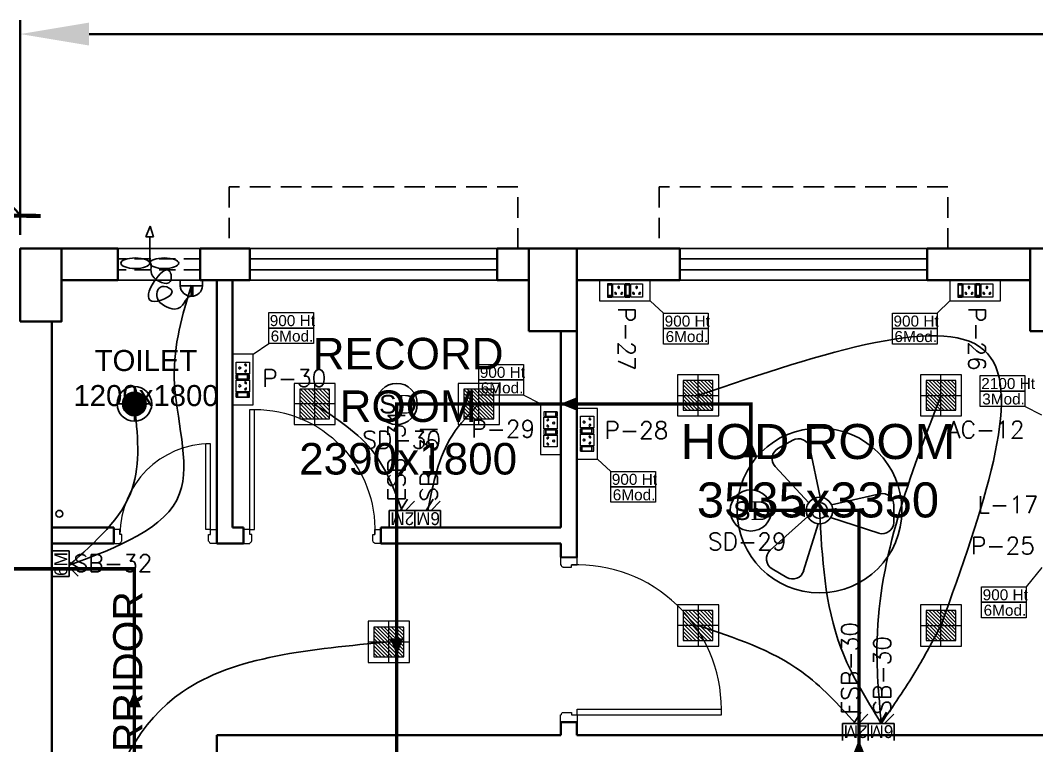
# Model space of a CAD drawing. Header units: millimetres. Extents: x 1380494 to 2061523, y -305664 to -174999.
# Drawn here: x 1462002 to 1469400, y -193680 to -188401 of the extents above; entities that cross this region are included whole.
import ezdxf
from ezdxf.enums import TextEntityAlignment as Align

# ---------------------------------------------------------------- set-up
doc = ezdxf.new("R2010")
doc.units = ezdxf.units.MM
doc.header["$LTSCALE"] = 600
doc.header["$MEASUREMENT"] = 0
doc.header["$PDMODE"] = 35
for name, pattern in [('1', [0]), ('CONTINU', [0]), ('DASHED2', [0.375, 0.25, -0.125]), ('HIDDEN', [0.375, 0.25, -0.125])]:
    doc.linetypes.add(name, pattern=pattern)
for name, color, linetype in [('24W RAW POWER', 1, 'Continuous'), ('24W UPS POWER LIGHT', 5, 'Continuous'), ('ELE-1200MM CEILINGFAN', 6, 'Continuous'), ('ELE-12W LED', 1, 'Continuous'), ('ELE-2M UPS P.SB', 3, 'Continuous'), ('ELE-3M RAW P.SB', 40, 'Continuous'), ('ELE-6M RAW P.SB', 40, 'Continuous'), ('ELE-EXHAUST FAN', 10, 'Continuous'), ('ELE-LIGHTING TEXT', 7, 'Continuous'), ('EXP JOINT', 3, 'Continuous'), ('Lines', 7, 'Continuous'), ('MEP_HVAC_DRAIN_PIPE', 7, 'Continuous'), ('TEXT', 250, 'Continuous'), ('wall', 1, 'Continuous'), ('Window', 4, 'Continuous')]:
    doc.layers.add(name, color=color, linetype=linetype)
doc.layers.add('CFT_LOOPING', color=7, linetype='1', lineweight=0, true_color=0xd6d600)
for name, color, linetype, lineweight in [('col', 5, 'Continuous', 35), ('D.F', 251, 'Continuous', 5), ('DOOR', 144, 'Continuous', 13), ('ELE-24W EMERGENCY  LED LIGHT', 5, 'Continuous', 18), ('ELE-24W LED LIGHT', 1, 'Continuous', 18), ('ELE-2NOS OF 6-16 RAW POWER SOCKET', 1, 'Continuous', 20), ('FA-BELOW SMOKE DERECTOR', 1, 'Continuous', 25), ('FA-FIRE TEXT', 7, 'Continuous', 0), ('FA-SMOKE DETECTOR', 191, 'Continuous', 15), ('FA-ZONE-1 CABLE', 6, 'Continuous', 15), ('P-Wall', 250, 'Continuous', 35)]:
    doc.layers.add(name, color=color, linetype=linetype, lineweight=lineweight)
doc.layers.add('ELE-LIGHTING WIRING', color=7, linetype='Continuous', true_color=0x63d7b6)
doc.styles.add('ARIAL', font='arial.ttf')
doc.styles.add('PDF Times New Roman', font='times.ttf')
doc.styles.add('ROMANS', font='romans.shx')
doc.styles.add('ROMANT', font='romant.shx')
doc.styles.get("Standard").update_dxf_attribs({"font": 'stylu.ttf'})
doc.dimstyles.new('CSB', dxfattribs={"dimscale": 150, "dimtxt": 1.5, "dimasz": 1.5, "dimexe": 1, "dimexo": 1, "dimgap": 1, "dimtad": 1, "dimdec": 0, "dimzin": 0, "dimdsep": 46, "dimtxsty": 'ROMANS', "dimblk": 'ARCHTICK', "dimcen": 1, "dimdle": 1, "dimclrd": 5, "dimclre": 5, "dimclrt": 6, "dimadec": 0, "dimazin": 0, "dimtfac": 1, "dimtdec": 0, "dimtix": 1, "dimtmove": 2, "dimatfit": 3, "dimldrblk": 'ARCHTICK', "dimfxl": 1, "dimtolj": 1, "dimtzin": 0, "dimarcsym": 0})
doc.dimstyles.get("Standard").update_dxf_attribs({"dimscale": 1.5, "dimtxt": 150, "dimasz": 150, "dimexe": 100, "dimexo": 100, "dimgap": 0.25, "dimtad": 0, "dimdec": 0, "dimzin": 0, "dimdsep": 46, "dimtxsty": 'ARIAL', "dimcen": 0.09, "dimdle": 100, "dimclrd": 7, "dimclre": 7, "dimclrt": 7, "dimadec": 0, "dimazin": 0, "dimtfac": 1, "dimtdec": 0, "dimtofl": 0, "dimtmove": 0, "dimatfit": 3, "dimfxl": 1, "dimtolj": 1, "dimtzin": 0, "dimarcsym": 0})

# ---------------------------------------------------------------- blocks, each defined once
blk = doc.blocks.new('A$C19B8274B')
at = {"layer": 'DOOR'}
blk.add_line((-45, 925), (-80, 925), dxfattribs=at)
at = {"layer": 'DOOR', "color": 8}
for p, q in [((-80, 50), (-80, 925)), ((-45, 50), (-45, 925)), ((-45, 50), (-80, 50)), ((-955, -50), (-955, -47.5)), ((-940, -35), (-942.5, -35)), ((-60, -35), (-57.5, -35)), ((-45, -50), (-45, -47.5))]:
    blk.add_line(p, q, dxfattribs=at)
for points in [[(-940, 15), (-955, 15), (-955, 50), (-1000, 50), (-1000, -50), (-955, -50)], [(-940, -35), (-940, 15)], [(-60, 15), (-45, 15), (-45, 50), (0, 50), (0, -50), (-45, -50)], [(-60, -35), (-60, 15)]]:
    blk.add_lwpolyline(points, dxfattribs=at)
for centre, radius, start, end in [((-80, 50), 875, 90, 182.29244), ((-955, -35), 12.5, 270, 0), ((-45, -35), 12.5, 180, 270)]:
    blk.add_arc(centre, radius, start, end, dxfattribs=at)
blk = doc.blocks.new('*D170')
at = {"layer": 'D.F', "color": 5, "lineweight": -2, "transparency": 16777216}
for p, q in [((3700, 16120), (3700, 17681.6)), ((36975, 16120), (36975, 17681.6)), ((4200, 17581.6), (16182.3, 17581.6)), ((36475, 17581.6), (24492.7, 17581.6))]:
    blk.add_line(p, q, dxfattribs=at)
at = {"layer": 'D.F', "color": 5, "transparency": 16777216}
for points in [[(4200, 17664.9), (4200, 17498.2), (3700, 17581.6)], [(36475, 17664.9), (36475, 17498.2), (36975, 17581.6)]]:
    blk.add_solid(points, dxfattribs=at)
at = {"layer": 'Defpoints', "color": 0, "transparency": 16777216}
for p in [(3700, 17581.6), (3700, 16020), (36975, 16020)]:
    blk.add_point(p, dxfattribs=at)
at = {"layer": 'D.F', "color": 7, "transparency": 16777216, "insert": (20337.5, 17581.6), "char_height": 750, "attachment_point": 5, "style": 'ROMANT'}
blk.add_mtext('\\A1;{\\H0.6667x;INFERTILITY CENTER}', dxfattribs=at)
blk = doc.blocks.new('750')
at = {"layer": 'DOOR', "color": 8}
for p, q in [((-50, 705), (-47.5, 705)), ((-35, 690), (-35, 692.5)), ((50, 45), (50, 80)), ((50, 80), (675, 80)), ((675, 45), (675, 80)), ((-50, 45), (-47.5, 45)), ((-35, 60), (-35, 57.5)), ((50, 45), (675, 45))]:
    blk.add_line(p, q, dxfattribs=at)
for points in [[(15, 690), (15, 705), (50, 705), (50, 750), (-50, 750), (-50, 705)], [(-35, 690), (15, 690)], [(15, 60), (15, 45), (50, 45), (50, 0), (-50, 0), (-50, 45)], [(-35, 60), (15, 60)]]:
    blk.add_lwpolyline(points, dxfattribs=at)
for centre, radius, start, end in [((-35, 705), 12.5, 180, 270), ((15, 45), 660, 0, 90), ((-35, 45), 12.5, 90, 180)]:
    blk.add_arc(centre, radius, start, end, dxfattribs=at)
blk = doc.blocks.new('W1800')
at = {"layer": 'wall', "color": 7}
for p, q in [((0, -57.5), (0, 172.5)), ((1800, 172.5), (1800, -57.5))]:
    blk.add_line(p, q, dxfattribs=at)
at = {"layer": 'Window'}
for p, q in [((0, 172.5), (1800, 172.5)), ((0, 97.5), (1800, 97.5)), ((1800, 17.5), (0, 17.5)), ((1800, -57.5), (0, -57.5))]:
    blk.add_line(p, q, dxfattribs=at)
blk = doc.blocks.new('18W LED')
at = {"layer": 'ELE-12W LED'}
h = blk.add_hatch(dxfattribs=at)
h.set_pattern_fill('ANSI31', color=252)
h.set_pattern_definition([(45, (-1135553.9097, 459369.4158), (-2.24506403, 2.24506403), [])])
edge = h.paths.add_edge_path()
edge.add_arc((0, 0), 85.7, 0, 360)
at = {"layer": 'ELE-12W LED', "color": 1}
for p, q in [((0, -126.1), (0, 126.1)), ((-126.1, 0), (126.1, 0))]:
    blk.add_line(p, q, dxfattribs=at)
for radius in [126.1, 85.7]:
    blk.add_circle((0, 0), radius, dxfattribs=at)
blk = doc.blocks.new('A$C44D17E71')
at = {"layer": 'ELE-EXHAUST FAN', "color": 1}
for p, q in [((-13.3, 0.72), (-9.75, 2.1)), ((-13.3, 0.72), (-9.75, -0.48)), ((-9.75, 2.1), (-9.75, -0.48)), ((-0.97, 0.81), (-9.75, 0.81)), ((6.62, -9.32), (4.71, -9.31)), ((4.71, -9.31), (4.71, -16.8)), ((6.59, -16.81), (6.62, -9.32)), ((6.61, -12.95), (10.07, -12.97)), ((6.61, -13.55), (10.06, -13.57)), ((6.59, -16.81), (4.71, -16.8))]:
    blk.add_line(p, q, dxfattribs=at)
blk.add_ellipse((-0.97, 5.64), major_axis=(0, -4.83), ratio=0.36355, dxfattribs=at)
at = {"layer": 'ELE-EXHAUST FAN', "color": 1, "extrusion": (0, 0, -1)}
blk.add_ellipse((-0.97, -4.02), major_axis=(0, 4.83), ratio=0.36355, dxfattribs=at)
blk.add_ellipse((6.31, -13.06), major_axis=(0.02, 3.76), ratio=1, start_param=0.079283, end_param=3.06231, dxfattribs=at)
at = {"layer": 'ELE-EXHAUST FAN', "color": 1}
blk.add_open_spline([(-1.04, 0.81), (-0.79, -0.3), (3.44, 2.5), (7.59, -7.04), (-0.96, -5.98), (5.22, 0.41), (14.27, 3.09), (9.16, -9.39), (5.43, -2.53), (11.73, 0.02), (16.82, -10.79), (10.14, -10.71), (10.07, -12.97)], degree=3, knots=[0, 0, 0, 0, 6.261699, 12.352893, 15.787239, 21.858742, 28.752755, 35.678217, 39.225495, 45.354107, 53.693878, 67.421453, 67.421453, 67.421453, 67.421453], dxfattribs=at)
blk = doc.blocks.new('24w led light')
at = {"layer": 'ELE-24W LED LIGHT', "color": 1, "lineweight": 0}
for p, q in [((159, 159), (-160, 159)), ((-160, 159), (-160, -160)), ((-0.5, -160), (-0.5, 159)), ((159, -160), (159, 159)), ((114.5, 114.5), (-115.5, 114.5)), ((-115.5, 114.5), (-115.5, -115.5)), ((110.2, -115.5), (-115.5, 110.2)), ((82, -115.5), (-115.5, 82)), ((114.5, -91.7), (-91.7, 114.5)), ((114.5, -63.5), (-63.5, 114.5)), ((114.5, -35.3), (-35.3, 114.5)), ((114.5, -7.1), (-7.1, 114.5)), ((114.5, 21.1), (21.1, 114.5)), ((114.5, 49.3), (49.3, 114.5)), ((114.5, 77.5), (77.5, 114.5)), ((114.5, 105.7), (105.7, 114.5)), ((114.5, -115.5), (114.5, 114.5)), ((53.8, -115.5), (-115.5, 53.8)), ((25.6, -115.5), (-115.5, 25.6)), ((-160, -0.5), (159, -0.5)), ((-2.6, -115.5), (-115.5, -2.6)), ((-30.8, -115.5), (-115.5, -30.8)), ((-59, -115.5), (-115.5, -59)), ((-87.2, -115.5), (-115.5, -87.2)), ((-115.4, -115.5), (-115.5, -115.4)), ((-115.5, -115.5), (114.5, -115.5)), ((-160, -160), (159, -160))]:
    blk.add_line(p, q, dxfattribs=at)
blk = doc.blocks.new('24w led emeregency')
at = {"layer": 'ELE-24W EMERGENCY  LED LIGHT'}
h = blk.add_hatch(dxfattribs=at)
h.set_pattern_fill('ANSI31', scale=166.67, style=0)
h.paths.add_polyline_path([(-115.4, -115.4), (-115.4, 115.4), (115.4, 115.4), (115.4, -115.4)])
at = {"layer": 'ELE-24W EMERGENCY  LED LIGHT', "color": 5}
for p, q in [((0, 160), (0, -160)), ((-160, 0), (160, 0))]:
    blk.add_line(p, q, dxfattribs=at)
for points in [[(-160, -160), (-160, 160), (160, 160), (160, -160)], [(-115.4, -115.4), (-115.4, 115.4), (115.4, 115.4), (115.4, -115.4)]]:
    blk.add_lwpolyline(points, close=True, dxfattribs=at)
blk = doc.blocks.new('A$C07FB25EA')
at = {"layer": 'ELE-1200MM CEILINGFAN', "color": 3}
for p, q in [((6.53, 13.37), (9.47, 11.64)), ((0.26, 2.64), (3.17, 12.07)), ((9.84, 7.94), (2.36, 1.21)), ((-11.8, 4.55), (-2.22, 1.44)), ((-14.84, -1.03), (-14.81, 2.38)), ((-2.41, -1.1), (-12.04, -3.29)), ((2.16, -1.54), (8.87, -8.78)), ((1.96, -12.49), (-0.13, -2.65)), ((8.31, -12.34), (5.35, -14.02))]:
    blk.add_line(p, q, dxfattribs=at)
at = {"layer": 'ELE-1200MM CEILINGFAN', "color": 5, "ltscale": 10}
blk.add_circle((0, 0), 16.45, dxfattribs=at)
at = {"layer": 'ELE-1200MM CEILINGFAN', "color": 3}
for radius in [2.65, 1.58]:
    blk.add_circle((0, 0), radius, dxfattribs=at)
for centre, start, end in [((5.36, 11.38), 59.5281, 162.5229), ((8.3, 9.66), 311.9493, 59.5281), ((-12.51, 2.36), 71.9493, 179.5281), ((-12.54, -1.05), 179.5281, 282.5229), ((7.18, -10.34), 299.5281, 42.5229), ((4.21, -12.02), 191.9493, 299.5281)]:
    blk.add_arc(centre, 2.3, start, end, dxfattribs=at)
blk = doc.blocks.new('RTUH 6U')
at = {"layer": 'ELE-2NOS OF 6-16 RAW POWER SOCKET', "color": 30, "ltscale": 300}
for p, q in [((-311.5, -26.5), (-226.5, -26.5)), ((-311.5, -123.5), (-311.5, -26.5)), ((-226.5, -26.5), (-226.5, -123.5)), ((-187.1, -26.5), (-220.9, -26.5)), ((-220.9, -26.5), (-220.9, -123.5)), ((-189.9, -37), (-218, -37)), ((-218, -37), (-218, -113)), ((-189.9, -40.4), (-218, -40.4)), ((-189.9, -113), (-189.9, -37)), ((-187.1, -123.5), (-187.1, -26.5)), ((-187.1, -123.5), (-187.1, -26.5)), ((-181.4, -123.5), (-181.4, -26.5)), ((-181.4, -26.5), (-96.4, -26.5)), ((-96.4, -26.5), (-96.4, -123.5)), ((-57, -26.5), (-90.8, -26.5)), ((-90.8, -26.5), (-90.8, -123.5)), ((-59.8, -37), (-88, -37)), ((-88, -37), (-88, -113)), ((-59.8, -40.4), (-88, -40.4)), ((-59.8, -113), (-59.8, -37)), ((-57, -123.5), (-57, -26.5)), ((-57, -123.5), (-57, -26.5)), ((-226.5, -123.5), (-311.5, -123.5)), ((-187.1, -123.5), (-220.9, -123.5)), ((-220.9, -123.5), (-187.1, -123.5)), ((-218, -113), (-189.9, -113)), ((-96.4, -123.5), (-181.4, -123.5)), ((-57, -123.5), (-90.8, -123.5)), ((-90.8, -123.5), (-57, -123.5)), ((-88, -113), (-59.8, -113))]:
    blk.add_line(p, q, dxfattribs=at)
blk.add_lwpolyline([(0, 0), (-368.5, 0), (-368.5, -150), (0, -150)], close=True, dxfattribs=at)
for centre, radius, start, end in [((-293.2, -56.1), 5.7, 87.48997, 354.73109), ((-288.7, -52.1), 4.6, 284.90486, 157.31619), ((-249.3, -52.1), 4.6, 22.68381, 255.09514), ((-244.8, -56.1), 5.7, 185.26891, 92.51003), ((-163.1, -56.1), 5.7, 87.48997, 354.73109), ((-158.6, -52.1), 4.6, 284.90486, 157.31619), ((-119.2, -52.1), 4.6, 22.68381, 255.09514), ((-114.7, -56.1), 5.7, 185.26891, 92.51003), ((-269, -99), 6.62, 127.15837, 52.84163), ((-269, -92.3), 4.22, 341.40312, 198.59688), ((-138.9, -99), 6.62, 127.15837, 52.84163), ((-138.9, -92.3), 4.22, 341.40312, 198.59688)]:
    blk.add_arc(centre, radius, start, end, dxfattribs=at)
blk = doc.blocks.new('SMOKE DETECTOR')
at = {"layer": 'FA-BELOW SMOKE DERECTOR', "color": 7}
blk.add_circle((931028.7, -118293.9), 166, dxfattribs=at)
at = {"layer": 'FA-BELOW SMOKE DERECTOR', "insert": (930887.1, -118373), "char_height": 150, "attachment_point": 7, "style": 'PDF Times New Roman'}
blk.add_mtext('{\\fArial|b0|i0|c0|p34;S}D', dxfattribs=at)
blk = doc.blocks.new('S-SKIRT')
at = {"layer": 'ELE-3M RAW P.SB'}
for p, q in [((4, 6), (0, 6)), ((4, 0), (4, 6)), ((4, 3.34), (6.63, 1.73)), ((4, 0), (0, 0)), ((4, 2.21), (6.12, 0.08))]:
    blk.add_line(p, q, dxfattribs=at)
blk.add_text('6M', height=3, rotation=90, dxfattribs=at).set_placement((3.57, 0.15))
blk = doc.blocks.new('2M UPS SB')
at = {"layer": 'ELE-2M UPS P.SB', "color": 3}
for p, q in [((-133.8, 160), (-69.3, 265.2)), ((-88.2, 160), (-3.4, 244.9)), ((-240, 160), (-240, 0)), ((0, 160), (-240, 160)), ((0, 160), (0, 0))]:
    blk.add_line(p, q, dxfattribs=at)
blk.add_text('2M', height=120, rotation=180, dxfattribs=at).set_placement((-6, 143))
blk = doc.blocks.new('rwgha')
at = {"layer": 'col'}
for points in [[(3700, 15490), (4000, 15490), (4000, 16020), (3700, 16020)], [(7400, 15420), (7750, 15420), (7750, 16020), (7400, 16020)], [(11050, 15420), (11400, 15420), (11400, 16020), (11050, 16020)]]:
    blk.add_lwpolyline(points, close=True, dxfattribs=at)
at = {"layer": 'Lines', "linetype": 'HIDDEN'}
for points in [[(7320.3, 16020), (7320.3, 16470), (5220.3, 16470), (5220.3, 16020)], [(10450.3, 16020), (10450.3, 16470), (8350.3, 16470), (8350.3, 16020)]]:
    blk.add_lwpolyline(points, dxfattribs=at)
at = {"layer": 'MEP_HVAC_DRAIN_PIPE', "linetype": 'ByBlock'}
blk.add_circle((3983.8, 14090), 25, dxfattribs=at)
at = {"layer": 'P-Wall', "color": 8}
for p, q in [((4410, 16020), (4000, 16020)), ((4410, 15790), (4410, 16020)), ((5010, 15790), (5010, 16020)), ((5370.3, 16020), (5010, 16020)), ((5370.3, 15790), (5370.3, 16020)), ((7170.3, 15790), (7170.3, 16020)), ((7400, 16020), (7170.3, 16020)), ((8500.3, 16020), (7750, 16020)), ((8500.3, 15790), (8500.3, 16020)), ((10300.3, 15790), (10300.3, 16020)), ((11050, 16020), (10300.3, 16020)), ((4410, 15790), (4000, 15790)), ((5370.3, 15790), (5010, 15790)), ((7400, 15790), (7170.3, 15790)), ((8500.3, 15790), (7750, 15790)), ((11050, 15790), (10300.3, 15790)), ((7635, 15420), (7635, 13990)), ((7750, 15420), (7750, 13771.3)), ((4380, 13990), (3930, 13990)), ((4380, 13875), (4380, 13990)), ((5245, 13990), (5325, 13990)), ((6325, 13990), (7635, 13990)), ((4380, 13875), (3930, 13875)), ((5245, 13875), (5325, 13875)), ((6325, 13875), (7635, 13875))]:
    blk.add_line(p, q, dxfattribs=at)
at = {"layer": 'P-Wall', "color": 8, "linetype": 'Continuous'}
for p, q in [((5130, 15790), (5130, 13875)), ((5245, 15790), (5245, 13990)), ((3930, 15490), (3930, 9740)), ((3930, 15420), (3930, 9810)), ((5325, 13990), (5325, 13875)), ((6325, 13990), (6325, 13875)), ((5245, 13875), (5130, 13875)), ((7750, 12573.1), (7635, 12573.1)), ((5130, 12480), (7635, 12480)), ((5130, 12480), (5130, 12025)), ((7750, 12480), (11170, 12480))]:
    blk.add_line(p, q, dxfattribs=at)
at = {"layer": 'P-Wall'}
for p, q in [((7635, 13875), (7635, 13775)), ((7635, 13775), (7750, 13771.3)), ((7635, 12480), (7635, 12573.1)), ((7635, 12573.1), (7750, 12573.1)), ((7750, 12573.1), (7750, 12480))]:
    blk.add_line(p, q, dxfattribs=at)
at = {"layer": 'Window', "ltscale": 750}
for p, q in [((5010, 16020), (4410, 16020)), ((5010, 15790), (4410, 15790))]:
    blk.add_line(p, q, dxfattribs=at)
at = {"layer": 'Window', "linetype": 'HIDDEN', "ltscale": 0.8}
for p, q in [((5010, 15945), (4410, 15945)), ((5010, 15865), (4410, 15865))]:
    blk.add_line(p, q, dxfattribs=at)
at = {"layer": 'DOOR', "color": 7, "xscale": -1, "rotation": 180}
for p in [(5370.3, 15962.5), (8500.3, 15962.5)]:
    blk.add_blockref('W1800', p, dxfattribs=at)
at = {"layer": 'DOOR', "linetype": 'Continuous', "xscale": -1}
blk.add_blockref('A$C19B8274B', (5325, 13925), dxfattribs=at)
at = {"layer": 'DOOR', "rotation": 90}
blk.add_blockref('750', (5130, 13925), dxfattribs=at)
at = {"layer": 'DOOR', "linetype": 'Continuous', "xscale": 1.199999999999721, "yscale": 1.199999999999721, "zscale": 1.199999999999721, "rotation": 270}
blk.add_blockref('A$C19B8274B', (7692.5, 12573.1), dxfattribs=at)
at = {"layer": 'TEXT', "color": 8, "style": 'ARIAL'}
blk.add_text('1200 WIDE CORRIDOR', height=212.5, rotation=90, dxfattribs=at).set_placement((4651.6, 11918.9), align=Align.BOTTOM_CENTER)
at = {"layer": 'TEXT', "color": 8, "attachment_point": 5, "style": 'ARIAL'}
for s, insert, char_height, width in [('RECORD ROOM 2390x1800', (6522.7, 14871.7), 229.5, 2254.176), ('TOILET\\P1200x1800', (4614.8, 15077.1), 153, 1626.956), ('HOD ROOM\\P3535x3350', (9505.6, 14401.8), 255, 2711.593)]:
    blk.add_mtext(s, dxfattribs=dict(at, insert=insert, char_height=char_height, width=width))
at = {"layer": 'D.F'}
dim = blk.add_aligned_dim(p1=(36975, 16020), p2=(3700, 16020), distance=-1561.6, text='{\\H0.6667x;INFERTILITY CENTER}', dimstyle='Standard', override={"dimscale": 1, "dimtxt": 750, "dimasz": 500, "dimtxsty": 'ROMANT', "dimclrd": 5, "dimclre": 5, "dimclrt": 7}, dxfattribs=at)
dim.commit()
dim.dimension.update_dxf_attribs({"geometry": '*D170', "text_midpoint": (20337.5, 17581.6)})
at = {"layer": 'EXP JOINT'}
blk.add_leader([(3707.2, 16259.6), (3059.9, 16923.8), (1339.7, 16923.8)], dimstyle='CSB', override={"dimscale": 100, "dimasz": 2, "dimtxsty": 'ROMANS'}, dxfattribs=at)

msp = doc.modelspace()

# ---------------------------------------------------------------- linework, layer by layer
at = {"layer": 'CFT_LOOPING', "color": 7, "linetype": 'DASHED2', "ltscale": 5}
for p, q in [((1466586.8266, -190442.8395), (1466684.4154, -190532.1987)), ((1468674.6117, -190532.1987), (1468768.022, -190442.8394)), ((1463696.6514, -190832.0476), (1463809.9094, -190753.5625)), ((1465787.098, -191193.5891), (1465663.5487, -191130.1631)), ((1469437.098, -191275.0896), (1469313.5487, -191211.6636)), ((1466202.098, -191594.5786), (1466299.6867, -191683.9379)), ((1469437.098, -192382.4034), (1469323.7945, -192524.0922))]:
    msp.add_line(p, q, dxfattribs=at)
for points in [[(1463809.9094, -190528.5625), (1464134.7294, -190528.5625), (1464134.7294, -190641.0625), (1463809.9094, -190641.0625)], [(1466684.4154, -190532.1987), (1467009.2354, -190532.1987), (1467009.2354, -190644.6987), (1466684.4154, -190644.6987)], [(1468349.7916, -190532.1987), (1468674.6117, -190532.1987), (1468674.6117, -190644.6987), (1468349.7916, -190644.6987)], [(1463809.9094, -190641.0625), (1464134.7294, -190641.0625), (1464134.7294, -190753.5625), (1463809.9094, -190753.5625)], [(1466684.4154, -190644.6987), (1467009.2354, -190644.6987), (1467009.2354, -190757.1987), (1466684.4154, -190757.1987)], [(1468349.7916, -190644.6987), (1468674.6117, -190644.6987), (1468674.6117, -190757.1987), (1468349.7916, -190757.1987)], [(1465338.7287, -190905.1631), (1465663.5487, -190905.1631), (1465663.5487, -191017.6631), (1465338.7287, -191017.6631)], [(1468988.7287, -190986.6636), (1469313.5487, -190986.6636), (1469313.5487, -191099.1636), (1468988.7287, -191099.1636)], [(1465338.7287, -191017.6631), (1465663.5487, -191017.6631), (1465663.5487, -191130.1631), (1465338.7287, -191130.1631)], [(1468988.7287, -191099.1636), (1469313.5487, -191099.1636), (1469313.5487, -191211.6636), (1468988.7287, -191211.6636)], [(1466299.6867, -191683.9379), (1466624.5068, -191683.9379), (1466624.5068, -191796.4379), (1466299.6867, -191796.4379)], [(1466299.6867, -191796.4379), (1466624.5068, -191796.4379), (1466624.5068, -191908.9379), (1466299.6867, -191908.9379)], [(1468998.9745, -192524.0922), (1469323.7945, -192524.0922), (1469323.7945, -192636.5922), (1468998.9745, -192636.5922)], [(1468998.9745, -192636.5922), (1469323.7945, -192636.5922), (1469323.7945, -192749.0922), (1468998.9745, -192749.0922)]]:
    msp.add_lwpolyline(points, close=True, dxfattribs=at)
at = {"layer": 'ELE-LIGHTING WIRING', "linetype": 'ByBlock'}
for points in [[(1462357.098, -192366.9272), (1463161.3982, -191846.1417), (1463122.8216, -191000.6762), (1463246.9851, -190327.8141)], [(1466935.798, -191130.3395), (1469041.4244, -190825.8114), (1468703.298, -192805.3395)], [(1468267.7904, -193517.8395), (1468237.7521, -192910.596), (1468703.298, -191130.3395)], [(1462357.098, -192366.9272), (1462816.0559, -191811.8926), (1462832.098, -191192.8395)], [(1464967.7264, -191967.8169), (1465147.0343, -191420.1691), (1465339.598, -191192.8282)], [(1468267.7904, -193517.8395), (1467973.9448, -192967.3724), (1467819.0778, -191968.3097)], [(1468267.7904, -193517.8395), (1468520.3226, -193135.3141), (1468703.298, -192805.3395)], [(1462357.098, -195725.2165), (1463182.0558, -193287.8514), (1464684.598, -192924.858)]]:
    msp.add_spline(points, degree=3, dxfattribs=at)
at = {"layer": 'ELE-LIGHTING WIRING', "color": 254, "linetype": 'ByBlock', "true_color": 0xdebad0}
for points in [[(1464780.4066, -191967.8169), (1464576.8452, -191550.5031), (1464140.0178, -191193.2984)], [(1468080.2904, -193517.8395), (1467687.6294, -193141.658), (1466935.3278, -192805.8097)]]:
    msp.add_spline(points, degree=3, dxfattribs=at)
at = {"layer": 'FA-SMOKE DETECTOR', "color": 211}
for points in [[(1466052.098, -191193.2984, 97.2864, 0, 0), (1465930.8195, -191193.2984, 0, 0, 0)], [(1467319.0778, -191580.8041, 97.2864, 0, 0), (1467319.0778, -191459.5255, 0, 0, 0)], [(1467712.2946, -191968.3097, 97.2864, 0, 0), (1467591.0161, -191968.3097, 0, 0, 0)], [(1464741.8525, -192900.1837, 97.2864, 0, 0), (1464741.8525, -193021.4623, 0, 0, 0)], [(1462831.6278, -193400.9359, 97.2864, 0, 0), (1462831.6278, -193279.6573, 0, 0, 0)], [(1468105.5114, -193757.8395, 97.2864, 0, 0), (1468105.5114, -193636.5609, 0, 0, 0)]]:
    msp.add_lwpolyline(points, format="xyseb", dxfattribs=at)
at = {"layer": 'FA-ZONE-1 CABLE', "color": 211}
msp.add_lwpolyline([(1474879.0925, -198072.8395, 25, 25, 0), (1472312.098, -198072.8395, 25, 25, 0), (1472312.098, -191542.8395, 25, 25, 0), (1471994.598, -191542.8395, 25, 25, 0), (1471994.598, -195333.3097, 25, 25, 0), (1470745.0683, -195333.3097, 25, 25, 0), (1470745.0683, -198072.8395, 25, 25, 0), (1468292.098, -198072.8395, 25, 25, 0), (1468292.098, -195755.2169, 25, 25, 0), (1468105.5114, -195755.2169, 25, 25, 0), (1468105.5114, -191968.3097, 25, 25, 0), (1467319.0778, -191968.3097, 25, 25, 0), (1467319.0778, -191193.2984, 25, 25, 0), (1464741.6278, -191193.2984, 25, 25, 0), (1464741.6278, -194755.2169, 25, 25, 0), (1465028.4817, -194755.2169, 25, 25, 0), (1465028.4817, -198072.8395, 25, 25, 0), (1463292.098, -198072.8395, 25, 25, 0), (1463292.098, -194131.843, 25, 25, 0), (1462831.6278, -194131.843, 25, 25, 0), (1462831.6278, -192393.3097, 25, 25, 0), (1460174.1278, -192393.3097, 25, 25, 0)], format="xyseb", dxfattribs=at)

# ---------------------------------------------------------------- block references
at = {"layer": '24W RAW POWER', "lineweight": 9, "xscale": 0.9404388715045132, "yscale": 0.9404388715045132, "zscale": 0.9404388715045132}
for p in [(1466935.798, -191130.3395), (1468703.298, -191130.3395), (1465339.598, -191192.8282), (1468703.298, -192805.3395), (1464684.598, -192924.858)]:
    msp.add_blockref('24w led light', p, dxfattribs=at)
at = {"layer": '24W UPS POWER LIGHT', "lineweight": 9, "xscale": -0.9375000000222322, "yscale": 0.9375000000222322, "zscale": 0.9375000000222322}
for p in [(1464144.1278, -191193.2984), (1466935.3278, -192805.8097)]:
    msp.add_blockref('24w led emeregency', p, dxfattribs=at)
at = {"layer": 'ELE-1200MM CEILINGFAN', "color": 7, "ltscale": 8, "xscale": 36.47592107175105, "yscale": 36.47592107175105, "zscale": 36.47592107175105, "rotation": 180}
msp.add_blockref('A$C07FB25EA', (1467819.0778, -191968.3097), dxfattribs=at)
at = {"layer": 'ELE-12W LED', "color": 6}
msp.add_blockref('18W LED', (1462832.098, -191192.8395), dxfattribs=at)
at = {"layer": 'ELE-2M UPS P.SB', "color": 6, "xscale": 0.7812500000005363, "yscale": 0.7812500000005363, "zscale": 0.7812500000005363, "rotation": 359.9999999999998}
for p in [(1464873.9764, -192092.8169), (1468174.0404, -193642.8395)]:
    msp.add_blockref('2M UPS SB', p, dxfattribs=at)
at = {"layer": 'ELE-2NOS OF 6-16 RAW POWER SOCKET', "color": 3, "linetype": 'ByBlock'}
for p, rotation in [((1466218.3483, -190442.8394), 180), ((1468768.022, -190442.8394), 180), ((1463696.6513, -191200.5259), 270), ((1465787.0981, -191193.589), 89.99999999999999), ((1466202.098, -191594.5786), 270)]:
    msp.add_blockref('RTUH 6U', p, dxfattribs=dict(at, rotation=rotation))
at = {"layer": 'ELE-6M RAW P.SB', "xscale": 31.25000000002145, "yscale": 31.25000000002145, "zscale": 31.25000000002145}
for p, rotation in [((1465061.4764, -192092.8169), 89.99999999999973), ((1462232.098, -192449.956), 359.9999999999997), ((1468361.5404, -193642.8395), 89.99999999999979)]:
    msp.add_blockref('S-SKIRT', p, dxfattribs=dict(at, rotation=rotation))
at = {"layer": 'ELE-EXHAUST FAN', "xscale": -21.82094173196808, "yscale": 21.82094173196808, "zscale": 21.82094173196808, "rotation": 89.99999999999997}
msp.add_blockref('A$C44D17E71', (1462961.9774, -190190.0999), dxfattribs=at)
at = {"layer": 'FA-BELOW SMOKE DERECTOR', "color": 6, "xscale": 0.9035551315104862, "yscale": 0.9035551315104862, "zscale": 0.9035551315104862}
for p in [(623505.8407, -84308.2649), (626083.2907, -85083.2762)]:
    msp.add_blockref('SMOKE DETECTOR', p, dxfattribs=at)
at = {"layer": 'P-Wall'}
msp.add_blockref('rwgha', (1458302.098, -206082.8395), dxfattribs=at)

# ---------------------------------------------------------------- texts
at = {"layer": 'ELE-LIGHTING TEXT', "color": 200, "linetype": 'CONTINU', "char_height": 125, "width": 349.837865, "attachment_point": 1, "style": 'ROMANS'}
for s, insert, rotation in [('{\\C256;P-27\\P}', (1466477.8889, -190486.0128), 270), ('{\\C256;P-26\\P}', (1469027.5626, -190486.0128), 270), ('{\\C256;ESB-31\\P}', (1464678.1552, -191904.7937), 90), ('{\\C256;SB-31\\P}', (1464913.0015, -191904.7937), 90), ('{\\C256;ESB-30\\P}', (1467978.7837, -193454.8162), 90), ('{\\C256;SB-30\\P}', (1468213.0655, -193454.8162), 90)]:
    msp.add_mtext(s, dxfattribs=dict(at, insert=insert, rotation=rotation))
for s, insert in [('{\\C256;P-30\\P}', (1463763.7677, -190942.8638)), ('{\\C256;P-29\\P}', (1465283.6087, -191311.8973)), ('{\\C256;P-28\\P}', (1466253.6509, -191321.6806)), ('{\\C256;AC-12\\P}', (1468749.1191, -191317.687)), ('{\\C256;P-25\\P}', (1468920.8223, -192162.3486)), ('{\\C256;SB-32\\P}', (1462390.2437, -192289.1668))]:
    msp.add_mtext(s, dxfattribs=dict(at, insert=insert))
at = {"layer": 'FA-FIRE TEXT', "color": 200, "linetype": 'CONTINU', "char_height": 125, "width": 349.837865, "attachment_point": 1, "style": 'ROMANS'}
for s, insert in [('{\\C256;SD-30\\P}', (1464491.1814, -191391.4369)), ('{\\C256;L-17\\P}', (1468968.3478, -191864.0499)), ('{\\C256;SD-29\\P}', (1467006.3287, -192131.7061))]:
    msp.add_mtext(s, dxfattribs=dict(at, insert=insert))
at = {"layer": 'TEXT', "color": 7, "char_height": 80, "attachment_point": 1}
for s, insert, width in [('\\A1;{\\fArial|b0|i0|c0|p34;900 Ht\\P}', (1463817.3512, -190546.6407), 8957.987203), ('\\A1;{\\fArial|b0|i0|c0|p34;900 Ht\\P}', (1466691.8572, -190550.2769), 8957.987203), ('\\A1;{\\fArial|b0|i0|c0|p34;900 Ht\\P}', (1468357.2335, -190550.2769), 8957.987203), ('\\A1;{\\fArial|b0|i0|c0|p34;6Mod.\\P}', (1463824.37, -190659.1407), 352.574826), ('\\A1;{\\fArial|b0|i0|c0|p34;6Mod.\\P}', (1466698.876, -190662.7769), 352.574826), ('\\A1;{\\fArial|b0|i0|c0|p34;6Mod.\\P}', (1468364.2523, -190662.7769), 352.574826), ('\\A1;{\\fArial|b0|i0|c0|p34;900 Ht\\P}', (1465346.1706, -190923.2413), 8957.987203), ('\\A1;{\\fArial|b0|i0|c0|p34;6Mod.\\P}', (1465353.1894, -191035.7413), 352.574826), ('\\A1;{\\fArial|b0|i0|c0|p34;2100 Ht\\P}', (1468996.1706, -191004.7418), 8957.987203), ('\\A1;{\\fArial|b0|i0|c0|p34;3Mod.\\P}', (1469003.1894, -191117.2418), 352.574826), ('\\A1;{\\fArial|b0|i0|c0|p34;900 Ht\\P}', (1466307.1286, -191702.0161), 8957.987203), ('\\A1;{\\fArial|b0|i0|c0|p34;6Mod.\\P}', (1466314.1474, -191814.5161), 352.574826), ('\\A1;{\\fArial|b0|i0|c0|p34;900 Ht\\P}', (1469006.4164, -192542.1704), 8957.987203), ('\\A1;{\\fArial|b0|i0|c0|p34;6Mod.\\P}', (1469013.4352, -192654.6704), 352.574826)]:
    msp.add_mtext(s, dxfattribs=dict(at, insert=insert, width=width))

doc.saveas('drawing.dxf')
